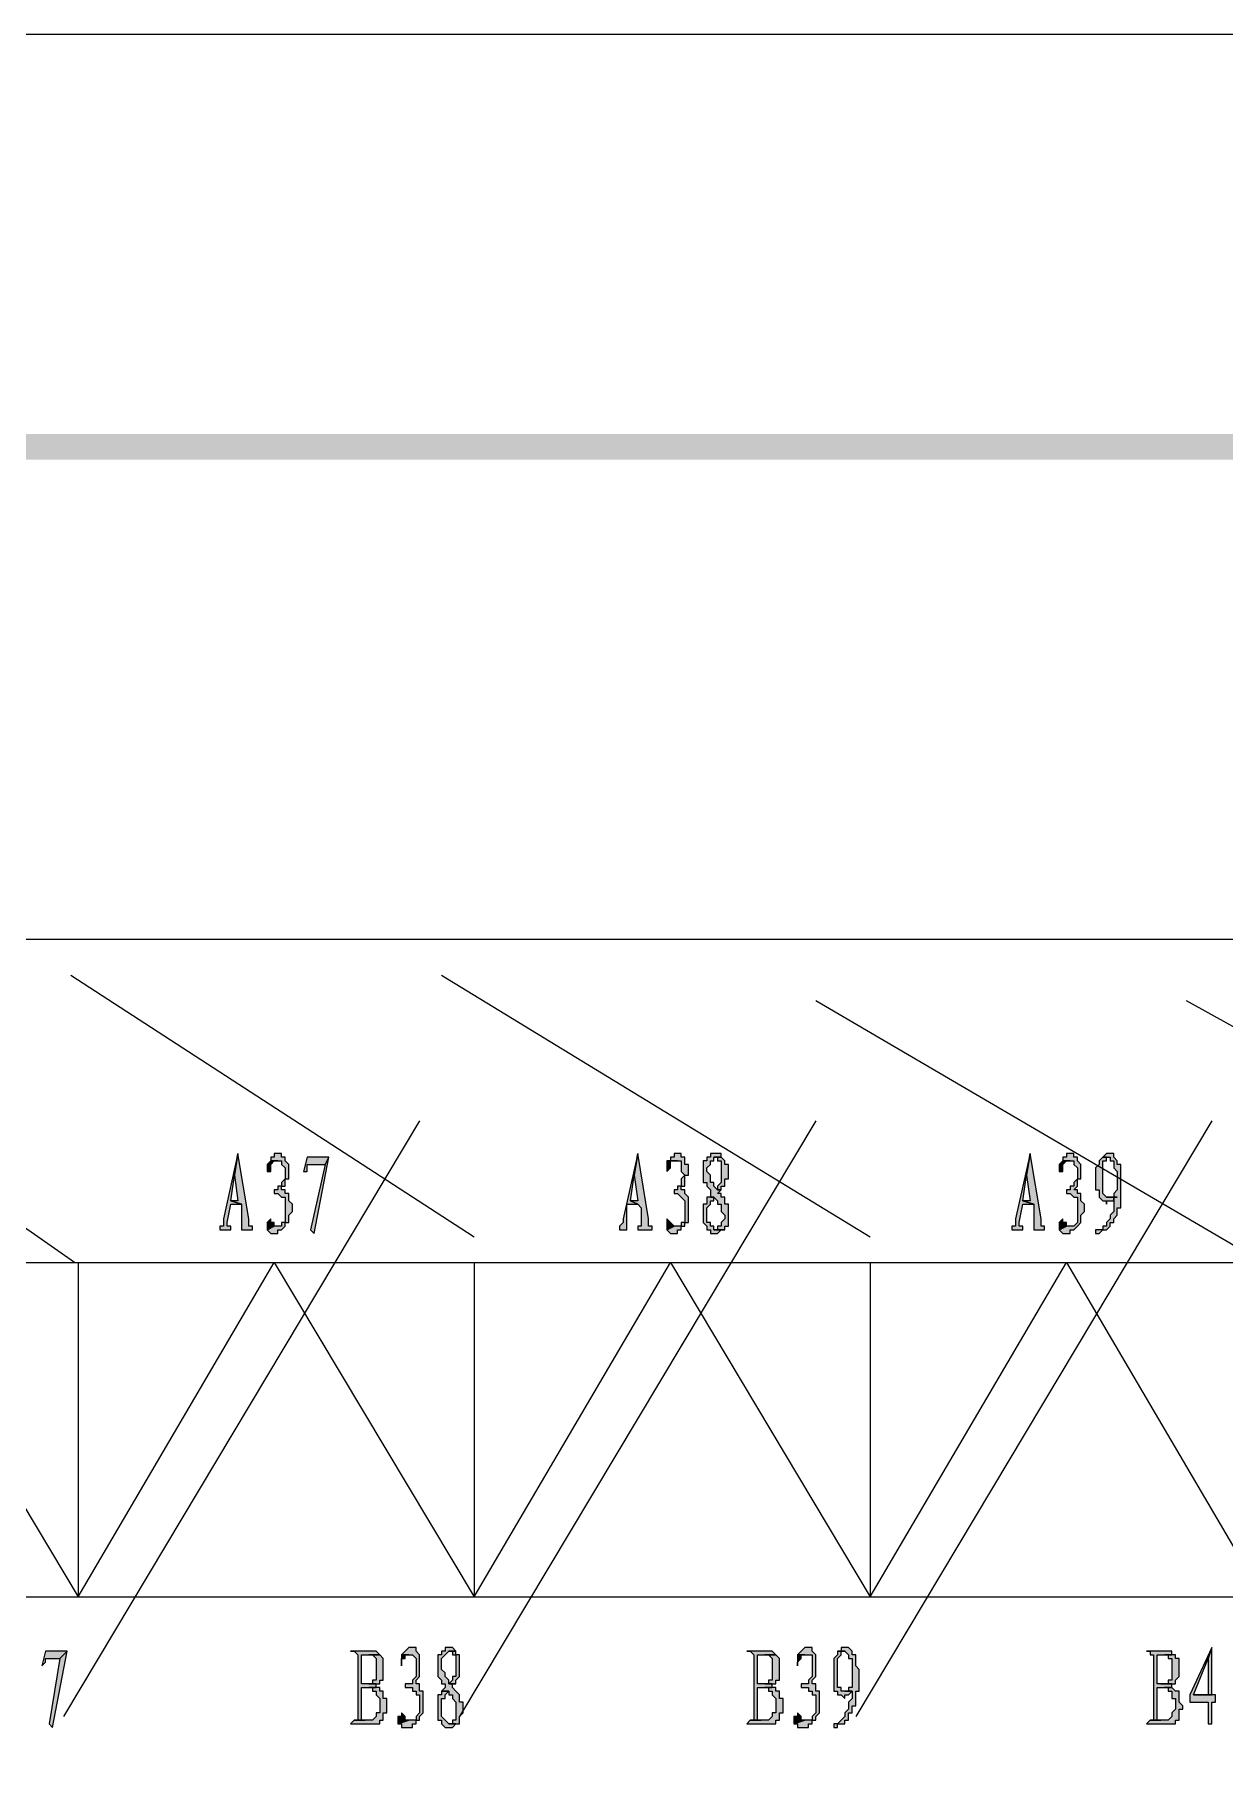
# Model space of a CAD drawing. Header units: millimetres. Extents: x 6 to 291, y 4 to 206.
# Drawn here: x 201.08 to 214.95, y 185.65 to 205.74 of the extents above; entities that cross this region are included whole.
import ezdxf

# ---------------------------------------------------------------- set-up
doc = ezdxf.new("R2010")
doc.units = ezdxf.units.MM
doc.layers.add('C00-00-00', color=7, linetype='Continuous')

msp = doc.modelspace()

# ---------------------------------------------------------------- hatches: boundary and pattern name
at = {"layer": 'C00-00-00'}
h = msp.add_hatch(color=256, dxfattribs=at)
h.dxf.hatch_style = 2
h.paths.add_polyline_path([(17.653, 201.083336), (17.907, 200.787002), (286.469659, 201.083336)])
h = msp.add_hatch(color=256, dxfattribs=at)
h.dxf.hatch_style = 2
h.paths.add_polyline_path([(17.907, 200.787002), (286.469659, 201.083336), (286.173327, 200.787002)])
h = msp.add_hatch(color=256, dxfattribs=at)
h.dxf.hatch_style = 2
h.paths.add_polyline_path([(203.454006, 192.701335), (203.284672, 191.939335), (203.284672, 191.897002), (203.284672, 191.854669), (203.242339, 191.854669), (203.242339, 191.812335), (203.369339, 191.812335), (203.369339, 191.854669), (203.327006, 191.854669), (203.327006, 191.897002), (203.369339, 192.108669), (203.496339, 192.108669), (203.369339, 192.151002), (203.411672, 192.447335)])
h = msp.add_hatch(color=256, dxfattribs=at)
h.dxf.hatch_style = 2
h.paths.add_polyline_path([(203.454006, 192.701335), (203.411672, 192.447335), (203.454006, 192.151002), (203.369339, 192.151002), (203.496339, 192.108669), (203.496339, 191.981669), (203.496339, 191.854669), (203.496339, 191.812335), (203.623339, 191.812335), (203.623339, 191.854669), (203.581006, 191.854669), (203.581006, 191.897002), (203.581006, 191.939335)])
h = msp.add_hatch(color=256, dxfattribs=at)
h.dxf.hatch_style = 2
h.paths.add_polyline_path([(203.919659, 192.701335), (203.877326, 192.701335), (203.877326, 192.659002), (203.834992, 192.659002), (203.834992, 192.616669), (203.919659, 192.616669), (203.961992, 192.616669), (203.961992, 192.574335), (204.004326, 192.532002), (204.004326, 192.405002), (203.961992, 192.362669), (203.961992, 192.320335), (203.919659, 192.320335), (203.919659, 192.278002), (203.877326, 192.278002), (203.877326, 192.235669), (203.919659, 192.235669), (203.961992, 192.193335), (204.004326, 192.193335), (204.004326, 192.151002), (204.004326, 192.108669), (204.004326, 191.939335), (204.004326, 191.897002), (203.961992, 191.897002), (203.961992, 191.854669), (203.919659, 191.854669), (203.877326, 191.854669), (203.792659, 191.812335), (203.834992, 191.770002), (203.919659, 191.770002), (203.919659, 191.812335), (203.961992, 191.812335), (204.004326, 191.854669), (204.004326, 191.897002), (204.046659, 191.897002), (204.046659, 191.939335), (204.046659, 191.981669), (204.088992, 192.024002), (204.088992, 192.108669), (204.046659, 192.151002), (204.046659, 192.193335), (204.046659, 192.235669), (204.004326, 192.235669), (204.004326, 192.278002), (203.961992, 192.278002), (203.961992, 192.320335), (204.004326, 192.320335), (204.004326, 192.362669), (204.004326, 192.405002), (204.046659, 192.405002), (204.046659, 192.574335), (204.004326, 192.616669), (204.004326, 192.659002), (203.961992, 192.659002), (203.961992, 192.701335)])
h = msp.add_hatch(color=256, dxfattribs=at)
h.dxf.hatch_style = 2
h.paths.add_polyline_path([(204.512339, 192.659003), (204.258339, 192.659003), (204.216006, 192.48967), (204.258339, 192.48967), (204.258339, 192.532003), (204.258339, 192.574336), (204.300672, 192.574336), (204.470006, 192.574336)])
h = msp.add_hatch(color=256, dxfattribs=at)
h.dxf.hatch_style = 2
h.paths.add_polyline_path([(204.512339, 192.659003), (204.469997, 192.574336), (204.30066, 191.812335), (204.343002, 191.770003)])
h = msp.add_hatch(color=256, dxfattribs=at)
h.dxf.hatch_style = 2
h.paths.add_polyline_path([(208.110666, 192.701335), (207.941333, 191.939335), (207.941333, 191.897002), (207.898999, 191.854669), (207.898999, 191.812335), (207.983666, 191.812335), (207.983666, 191.854669), (207.983666, 191.897002), (207.983666, 192.108669), (208.110666, 192.108669), (208.025999, 192.151002), (208.068333, 192.447335)])
h = msp.add_hatch(color=256, dxfattribs=at)
h.dxf.hatch_style = 2
h.paths.add_polyline_path([(208.110666, 192.701335), (208.068333, 192.447335), (208.110666, 192.151002), (208.025999, 192.151002), (208.110666, 192.108669), (208.152999, 192.066335), (208.152999, 191.939335), (208.152999, 191.897002), (208.152999, 191.854669), (208.110666, 191.854669), (208.110666, 191.812335), (208.279999, 191.812335), (208.279999, 191.854669), (208.237666, 191.854669), (208.237666, 191.897002), (208.237666, 191.939335)])
h = msp.add_hatch(color=256, dxfattribs=at)
h.dxf.hatch_style = 2
h.paths.add_polyline_path([(208.576335, 192.701335), (208.534002, 192.701335), (208.534002, 192.659002), (208.491669, 192.659002), (208.491669, 192.616669), (208.576335, 192.616669), (208.618669, 192.616669), (208.618669, 192.574335), (208.618669, 192.489669), (208.661002, 192.447335), (208.618669, 192.405002), (208.618669, 192.362669), (208.618669, 192.320335), (208.576335, 192.320335), (208.576335, 192.278002), (208.534002, 192.278002), (208.534002, 192.235669), (208.576335, 192.235669), (208.618669, 192.193335), (208.661002, 192.151002), (208.661002, 192.108669), (208.661002, 191.981669), (208.661002, 191.939335), (208.661002, 191.897002), (208.618669, 191.897002), (208.618669, 191.854669), (208.576335, 191.854669), (208.534002, 191.854669), (208.449335, 191.812335), (208.491669, 191.770002), (208.576335, 191.770002), (208.576335, 191.812335), (208.618669, 191.812335), (208.618669, 191.854669), (208.661002, 191.854669), (208.661002, 191.897002), (208.703335, 191.897002), (208.703335, 191.939335), (208.703335, 192.151002), (208.703335, 192.193335), (208.661002, 192.235669), (208.661002, 192.278002), (208.618669, 192.278002), (208.618669, 192.320335), (208.661002, 192.320335), (208.661002, 192.362669), (208.661002, 192.405002), (208.661002, 192.447335), (208.703335, 192.447335), (208.703335, 192.574335), (208.661002, 192.574335), (208.661002, 192.616669), (208.661002, 192.659002), (208.618669, 192.659002), (208.618669, 192.701335)])
h = msp.add_hatch(color=256, dxfattribs=at)
h.dxf.hatch_style = 2
h.paths.add_polyline_path([(209.042004, 192.701335), (208.957338, 192.701335), (208.957338, 192.659002), (208.915004, 192.659002), (208.915004, 192.616669), (208.872671, 192.616669), (208.872671, 192.362669), (208.915004, 192.362669), (208.915004, 192.320335), (208.957338, 192.278002), (208.957338, 192.235669), (208.957338, 192.193335), (208.999671, 192.193335), (209.042004, 192.151002), (209.042004, 192.108669), (209.084338, 192.108669), (209.084338, 192.066335), (209.084338, 192.024002), (209.126671, 191.981669), (209.126671, 191.939335), (209.084338, 191.897002), (209.084338, 191.854669), (209.042004, 191.854669), (209.042004, 191.812335), (208.999671, 191.812335), (209.126671, 191.812335), (209.126671, 191.854669), (209.169004, 191.854669), (209.169004, 192.108669), (209.126671, 192.108669), (209.126671, 192.151002), (209.126671, 192.193335), (209.084338, 192.193335), (209.084338, 192.235669), (209.042004, 192.235669), (209.084338, 192.278002), (209.042004, 192.278002), (208.999671, 192.320335), (208.999671, 192.362669), (208.957338, 192.362669), (208.957338, 192.405002), (208.957338, 192.447335), (208.915004, 192.489669), (208.915004, 192.532002), (208.957338, 192.574335), (208.957338, 192.616669), (208.999671, 192.616669), (208.999671, 192.659002), (209.084338, 192.659002), (209.084338, 192.701335)])
h = msp.add_hatch(color=256, dxfattribs=at)
h.dxf.hatch_style = 2
h.paths.add_polyline_path([(209.084331, 192.659003), (208.999664, 192.659003), (209.041997, 192.659003), (209.041997, 192.61667), (209.084331, 192.61667), (209.084331, 192.574336), (209.084331, 192.36267), (209.041997, 192.320336), (209.041997, 192.278003), (209.084331, 192.278003), (209.084331, 192.320336), (209.126664, 192.320336), (209.126664, 192.36267), (209.126664, 192.405003), (209.168997, 192.405003), (209.168997, 192.574336), (209.126664, 192.574336), (209.126664, 192.61667)])
h = msp.add_hatch(color=256, dxfattribs=at)
h.dxf.hatch_style = 2
h.paths.add_polyline_path([(212.682674, 192.701335), (212.51334, 191.939335), (212.51334, 191.897002), (212.51334, 191.854669), (212.471007, 191.854669), (212.471007, 191.812335), (212.598007, 191.812335), (212.598007, 191.854669), (212.555674, 191.854669), (212.555674, 191.897002), (212.598007, 192.108669), (212.725007, 192.108669), (212.598007, 192.151002), (212.64034, 192.447335)])
h = msp.add_hatch(color=256, dxfattribs=at)
h.dxf.hatch_style = 2
h.paths.add_polyline_path([(212.682674, 192.701335), (212.64034, 192.447335), (212.682674, 192.151002), (212.598007, 192.151002), (212.725007, 192.108669), (212.725007, 192.024002), (212.725007, 191.981669), (212.725007, 191.854669), (212.725007, 191.812335), (212.852007, 191.812335), (212.852007, 191.854669), (212.809674, 191.854669), (212.809674, 191.897002), (212.809674, 191.939335)])
h = msp.add_hatch(color=256, dxfattribs=at)
h.dxf.hatch_style = 2
h.paths.add_polyline_path([(213.148327, 192.701335), (213.105994, 192.701335), (213.105994, 192.659002), (213.06366, 192.659002), (213.06366, 192.616669), (213.148327, 192.616669), (213.19066, 192.616669), (213.19066, 192.574335), (213.232994, 192.532002), (213.232994, 192.405002), (213.19066, 192.362669), (213.19066, 192.320335), (213.148327, 192.320335), (213.148327, 192.278002), (213.105994, 192.278002), (213.105994, 192.235669), (213.148327, 192.235669), (213.19066, 192.193335), (213.232994, 192.193335), (213.232994, 192.151002), (213.232994, 191.939335), (213.232994, 191.897002), (213.19066, 191.854669), (213.105994, 191.854669), (213.021327, 191.812335), (213.06366, 191.770002), (213.148327, 191.770002), (213.148327, 191.812335), (213.19066, 191.812335), (213.232994, 191.854669), (213.275327, 191.897002), (213.275327, 191.939335), (213.275327, 191.981669), (213.31766, 192.024002), (213.31766, 192.108669), (213.275327, 192.151002), (213.275327, 192.193335), (213.275327, 192.235669), (213.232994, 192.235669), (213.232994, 192.278002), (213.19066, 192.278002), (213.232994, 192.320335), (213.232994, 192.362669), (213.232994, 192.405002), (213.275327, 192.405002), (213.275327, 192.574335), (213.232994, 192.616669), (213.232994, 192.659002), (213.19066, 192.659002), (213.19066, 192.701335)])
h = msp.add_hatch(color=256, dxfattribs=at)
h.dxf.hatch_style = 2
h.paths.add_polyline_path([(213.529328, 192.659003), (213.486994, 192.61667), (213.486994, 192.574336), (213.444661, 192.532003), (213.444661, 192.278003), (213.486994, 192.278003), (213.486994, 192.193336), (213.529328, 192.151003), (213.571661, 192.151003), (213.571661, 192.10867), (213.571661, 192.151003), (213.613994, 192.151003), (213.656328, 192.151003), (213.656328, 192.193336), (213.571661, 192.193336), (213.529328, 192.23567), (213.529328, 192.574336), (213.529328, 192.61667), (213.571661, 192.61667), (213.571661, 192.659003)])
h = msp.add_hatch(color=256, dxfattribs=at)
h.dxf.hatch_style = 2
h.paths.add_polyline_path([(213.613996, 192.701335), (213.571663, 192.701335), (213.529329, 192.659002), (213.613996, 192.659002), (213.613996, 192.616669), (213.656329, 192.616669), (213.656329, 192.574335), (213.656329, 192.532002), (213.698663, 192.489669), (213.698663, 192.278002), (213.656329, 192.235669), (213.656329, 192.193335), (213.698663, 192.193335), (213.656329, 192.193335), (213.656329, 192.108669), (213.656329, 192.066335), (213.656329, 192.024002), (213.613996, 191.981669), (213.613996, 191.939335), (213.571663, 191.897002), (213.571663, 191.854669), (213.529329, 191.854669), (213.529329, 191.812335), (213.486996, 191.812335), (213.444663, 191.812335), (213.444663, 191.770002), (213.486996, 191.770002), (213.529329, 191.812335), (213.571663, 191.812335), (213.613996, 191.854669), (213.613996, 191.897002), (213.656329, 191.897002), (213.656329, 191.939335), (213.698663, 191.981669), (213.698663, 192.024002), (213.698663, 192.066335), (213.740996, 192.066335), (213.740996, 192.193335), (213.740996, 192.447335), (213.740996, 192.489669), (213.740996, 192.574335), (213.698663, 192.574335), (213.698663, 192.616669), (213.656329, 192.659002), (213.656329, 192.701335)])
h = msp.add_hatch(color=256, dxfattribs=at)
h.dxf.hatch_style = 2
h.paths.add_polyline_path([(203.835006, 192.616669), (203.792673, 192.574335), (203.792673, 192.489669), (203.835006, 192.489669), (203.835006, 192.574335), (203.87734, 192.616669), (203.919673, 192.616669)])
h = msp.add_hatch(color=256, dxfattribs=at)
h.dxf.hatch_style = 2
h.paths.add_polyline_path([(208.491667, 192.616669), (208.449333, 192.616669), (208.449333, 192.532002), (208.449333, 192.489669), (208.491667, 192.532002), (208.491667, 192.574335), (208.491667, 192.616669), (208.534, 192.616669), (208.576333, 192.616669)])
h = msp.add_hatch(color=256, dxfattribs=at)
h.dxf.hatch_style = 2
h.paths.add_polyline_path([(213.063674, 192.616669), (213.021341, 192.574335), (213.021341, 192.489669), (213.063674, 192.489669), (213.063674, 192.532002), (213.063674, 192.574335), (213.106008, 192.616669), (213.148341, 192.616669)])
h = msp.add_hatch(color=256, dxfattribs=at)
h.dxf.hatch_style = 2
h.paths.add_polyline_path([(208.957336, 192.193336), (208.915003, 192.193336), (208.915003, 192.151002), (208.915003, 192.108669), (208.872669, 192.108669), (208.872669, 192.066336), (208.872669, 192.024002), (208.872669, 191.939336), (208.872669, 191.897002), (208.915003, 191.854669), (208.915003, 191.812336), (208.957336, 191.812336), (208.957336, 191.770002), (209.042003, 191.770002), (209.084336, 191.812336), (209.126669, 191.812336), (208.999669, 191.812336), (208.999669, 191.854669), (208.957336, 191.854669), (208.957336, 191.897002), (208.915003, 191.897002), (208.915003, 192.066336), (208.957336, 192.108669), (208.957336, 192.151002), (208.999669, 192.151002), (208.999669, 192.193336)])
h = msp.add_hatch(color=256, dxfattribs=at)
h.dxf.hatch_style = 2
h.paths.add_polyline_path([(213.656339, 192.193336), (213.614005, 192.193336), (213.571672, 192.193336), (213.656339, 192.193336), (213.698672, 192.193336)])
h = msp.add_hatch(color=256, dxfattribs=at)
h.dxf.hatch_style = 2
h.paths.add_polyline_path([(203.835006, 191.939336), (203.792673, 191.897002), (203.792673, 191.812336), (203.87734, 191.854669), (203.87734, 191.897002), (203.835006, 191.897002)])
h = msp.add_hatch(color=256, dxfattribs=at)
h.dxf.hatch_style = 2
h.paths.add_polyline_path([(208.44934, 191.939336), (208.44934, 191.897002), (208.44934, 191.812336), (208.534007, 191.854669), (208.491674, 191.897002)])
h = msp.add_hatch(color=256, dxfattribs=at)
h.dxf.hatch_style = 2
h.paths.add_polyline_path([(213.063674, 191.939336), (213.021341, 191.897002), (213.021341, 191.812336), (213.106008, 191.854669), (213.106008, 191.897002), (213.063674, 191.897002)])
h = msp.add_hatch(color=256, dxfattribs=at)
h.dxf.hatch_style = 2
h.paths.add_polyline_path([(201.464334, 186.901669), (201.210334, 186.901669), (201.168001, 186.732336), (201.210334, 186.774669), (201.210334, 186.817002), (201.379667, 186.817002)])
h = msp.add_hatch(color=256, dxfattribs=at)
h.dxf.hatch_style = 2
h.paths.add_polyline_path([(201.464334, 186.901669), (201.379665, 186.817002), (201.252671, 186.055003), (201.294997, 186.012669)])
h = msp.add_hatch(color=256, dxfattribs=at)
h.dxf.hatch_style = 2
h.paths.add_polyline_path([(204.977992, 186.901669), (204.766326, 186.901669), (204.808659, 186.901669), (204.850992, 186.859336), (204.850992, 186.097336), (204.808659, 186.097336), (204.935659, 186.097336), (204.893326, 186.097336), (204.893326, 186.478336), (204.935659, 186.478336), (205.062659, 186.478336), (205.020326, 186.478336), (205.062659, 186.478336), (205.062659, 186.520669), (204.935659, 186.520669), (204.893326, 186.520669), (204.893326, 186.859336), (204.935659, 186.859336), (205.104992, 186.859336), (205.062659, 186.901669)])
h = msp.add_hatch(color=256, dxfattribs=at)
h.dxf.hatch_style = 2
h.paths.add_polyline_path([(205.105003, 186.859337), (204.978003, 186.859337), (205.020337, 186.859337), (205.06267, 186.817003), (205.06267, 186.605337), (205.06267, 186.563003), (205.020337, 186.563003), (205.020337, 186.52067), (204.978003, 186.52067), (205.06267, 186.52067), (205.105003, 186.52067), (205.105003, 186.563003), (205.147337, 186.563003), (205.147337, 186.605337), (205.147337, 186.64767), (205.147337, 186.77467), (205.147337, 186.817003)])
h = msp.add_hatch(color=256, dxfattribs=at)
h.dxf.hatch_style = 2
h.paths.add_polyline_path([(205.486004, 186.944003), (205.443671, 186.944003), (205.401337, 186.90167), (205.359004, 186.859337), (205.443671, 186.859337), (205.486004, 186.859337), (205.528337, 186.817003), (205.528337, 186.77467), (205.528337, 186.64767), (205.528337, 186.605337), (205.486004, 186.563003), (205.486004, 186.52067), (205.443671, 186.52067), (205.401337, 186.52067), (205.401337, 186.478337), (205.486004, 186.478337), (205.486004, 186.436003), (205.528337, 186.436003), (205.528337, 186.39367), (205.570671, 186.39367), (205.570671, 186.182003), (205.528337, 186.13967), (205.528337, 186.097337), (205.486004, 186.097337), (205.443671, 186.097337), (205.316671, 186.055003), (205.359004, 186.055003), (205.359004, 186.01267), (205.486004, 186.01267), (205.486004, 186.055003), (205.528337, 186.055003), (205.528337, 186.097337), (205.570671, 186.097337), (205.570671, 186.13967), (205.613004, 186.182003), (205.613004, 186.224337), (205.613004, 186.26667), (205.613004, 186.351337), (205.613004, 186.39367), (205.613004, 186.436003), (205.570671, 186.436003), (205.570671, 186.478337), (205.570671, 186.52067), (205.528337, 186.52067), (205.528337, 186.563003), (205.570671, 186.605337), (205.570671, 186.64767), (205.570671, 186.817003), (205.570671, 186.859337), (205.528337, 186.90167), (205.528337, 186.944003)])
h = msp.add_hatch(color=256, dxfattribs=at)
h.dxf.hatch_style = 2
h.paths.add_polyline_path([(205.358993, 186.859337), (205.358993, 186.817003), (205.358993, 186.732337), (205.358993, 186.817003), (205.401326, 186.817003), (205.401326, 186.859337), (205.44366, 186.859337)])
h = msp.add_hatch(color=256, dxfattribs=at)
h.dxf.hatch_style = 2
h.paths.add_polyline_path([(205.909331, 186.944003), (205.866997, 186.944003), (205.866997, 186.90167), (205.824664, 186.90167), (205.824664, 186.859337), (205.782331, 186.859337), (205.782331, 186.817003), (205.782331, 186.64767), (205.782331, 186.605337), (205.824664, 186.563003), (205.824664, 186.52067), (205.866997, 186.52067), (205.866997, 186.478337), (205.824664, 186.436003), (205.909331, 186.436003), (205.909331, 186.39367), (205.951664, 186.39367), (205.951664, 186.351337), (205.993997, 186.309003), (205.993997, 186.26667), (205.993997, 186.13967), (205.993997, 186.097337), (205.951664, 186.097337), (205.951664, 186.055003), (205.909331, 186.055003), (205.993997, 186.055003), (206.036331, 186.055003), (206.036331, 186.097337), (206.036331, 186.13967), (206.078664, 186.182003), (206.078664, 186.309003), (206.036331, 186.309003), (206.036331, 186.351337), (206.036331, 186.39367), (205.993997, 186.436003), (205.951664, 186.478337), (205.951664, 186.52067), (205.993997, 186.52067), (205.909331, 186.52067), (205.909331, 186.563003), (205.866997, 186.605337), (205.866997, 186.64767), (205.824664, 186.690003), (205.824664, 186.817003), (205.866997, 186.859337), (205.909331, 186.90167), (205.993997, 186.90167), (205.951664, 186.944003)])
h = msp.add_hatch(color=256, dxfattribs=at)
h.dxf.hatch_style = 2
h.paths.add_polyline_path([(205.993999, 186.901669), (205.909333, 186.901669), (205.951666, 186.901669), (205.951666, 186.859336), (205.993999, 186.859336), (205.993999, 186.817002), (205.993999, 186.647669), (205.993999, 186.605336), (205.951666, 186.605336), (205.951666, 186.563002), (205.909333, 186.520669), (205.993999, 186.520669), (205.993999, 186.563002), (206.036333, 186.605336), (206.036333, 186.647669), (206.036333, 186.817002), (206.036333, 186.859336), (205.993999, 186.859336)])
h = msp.add_hatch(color=256, dxfattribs=at)
h.dxf.hatch_style = 2
h.paths.add_polyline_path([(209.592326, 186.901669), (209.38066, 186.901669), (209.422993, 186.901669), (209.465326, 186.859336), (209.465326, 186.097336), (209.422993, 186.097336), (209.549993, 186.097336), (209.50766, 186.097336), (209.50766, 186.478336), (209.549993, 186.478336), (209.676993, 186.478336), (209.63466, 186.478336), (209.676993, 186.478336), (209.676993, 186.520669), (209.549993, 186.520669), (209.50766, 186.520669), (209.50766, 186.859336), (209.549993, 186.859336), (209.719326, 186.859336), (209.676993, 186.901669)])
h = msp.add_hatch(color=256, dxfattribs=at)
h.dxf.hatch_style = 2
h.paths.add_polyline_path([(209.719337, 186.859337), (209.592337, 186.859337), (209.634671, 186.859337), (209.677004, 186.817003), (209.677004, 186.563003), (209.634671, 186.563003), (209.634671, 186.52067), (209.592337, 186.52067), (209.677004, 186.52067), (209.719337, 186.52067), (209.719337, 186.563003), (209.761671, 186.563003), (209.761671, 186.605337), (209.761671, 186.64767), (209.761671, 186.77467), (209.761671, 186.817003)])
h = msp.add_hatch(color=256, dxfattribs=at)
h.dxf.hatch_style = 2
h.paths.add_polyline_path([(210.100338, 186.944003), (210.058004, 186.944003), (210.015671, 186.90167), (209.973338, 186.859337), (210.058004, 186.859337), (210.142671, 186.859337), (210.142671, 186.817003), (210.142671, 186.77467), (210.142671, 186.64767), (210.142671, 186.605337), (210.100338, 186.563003), (210.100338, 186.52067), (210.058004, 186.52067), (210.015671, 186.52067), (210.015671, 186.478337), (210.100338, 186.478337), (210.100338, 186.436003), (210.142671, 186.436003), (210.142671, 186.39367), (210.185004, 186.39367), (210.185004, 186.182003), (210.142671, 186.13967), (210.142671, 186.097337), (210.100338, 186.097337), (210.058004, 186.097337), (209.931004, 186.055003), (209.973338, 186.055003), (209.973338, 186.01267), (210.100338, 186.01267), (210.100338, 186.055003), (210.142671, 186.055003), (210.142671, 186.097337), (210.185004, 186.097337), (210.185004, 186.13967), (210.227338, 186.182003), (210.227338, 186.224337), (210.227338, 186.26667), (210.227338, 186.351337), (210.227338, 186.39367), (210.227338, 186.436003), (210.185004, 186.436003), (210.185004, 186.478337), (210.185004, 186.52067), (210.142671, 186.52067), (210.142671, 186.563003), (210.185004, 186.605337), (210.185004, 186.64767), (210.185004, 186.817003), (210.185004, 186.859337), (210.142671, 186.90167), (210.142671, 186.944003)])
h = msp.add_hatch(color=256, dxfattribs=at)
h.dxf.hatch_style = 2
h.paths.add_polyline_path([(209.973327, 186.859337), (209.973327, 186.817003), (209.973327, 186.732337), (209.973327, 186.77467), (210.01566, 186.817003), (210.01566, 186.859337), (210.057994, 186.859337)])
h = msp.add_hatch(color=256, dxfattribs=at)
h.dxf.hatch_style = 2
h.paths.add_polyline_path([(210.438996, 186.901669), (210.438996, 186.859336), (210.396663, 186.817002), (210.396663, 186.774669), (210.396663, 186.520669), (210.396663, 186.436002), (210.438996, 186.436002), (210.438996, 186.393669), (210.481329, 186.393669), (210.523663, 186.351336), (210.523663, 186.393669), (210.565996, 186.393669), (210.608329, 186.436002), (210.523663, 186.436002), (210.481329, 186.436002), (210.481329, 186.478336), (210.438996, 186.478336), (210.438996, 186.817002), (210.481329, 186.859336), (210.481329, 186.901669), (210.523663, 186.901669)])
h = msp.add_hatch(color=256, dxfattribs=at)
h.dxf.hatch_style = 2
h.paths.add_polyline_path([(210.523665, 186.944003), (210.481331, 186.944003), (210.481331, 186.90167), (210.438998, 186.90167), (210.523665, 186.90167), (210.565998, 186.859337), (210.565998, 186.817003), (210.608331, 186.817003), (210.608331, 186.77467), (210.608331, 186.732337), (210.608331, 186.52067), (210.608331, 186.478337), (210.565998, 186.478337), (210.565998, 186.436003), (210.608331, 186.436003), (210.608331, 186.351337), (210.565998, 186.309003), (210.565998, 186.26667), (210.565998, 186.224337), (210.523665, 186.182003), (210.523665, 186.13967), (210.481331, 186.097337), (210.438998, 186.055003), (210.396665, 186.055003), (210.396665, 186.01267), (210.438998, 186.01267), (210.438998, 186.055003), (210.481331, 186.055003), (210.523665, 186.055003), (210.523665, 186.097337), (210.565998, 186.097337), (210.565998, 186.13967), (210.565998, 186.182003), (210.608331, 186.182003), (210.608331, 186.224337), (210.608331, 186.26667), (210.650665, 186.26667), (210.650665, 186.309003), (210.650665, 186.436003), (210.692998, 186.436003), (210.692998, 186.690003), (210.650665, 186.732337), (210.650665, 186.817003), (210.650665, 186.859337), (210.608331, 186.859337), (210.608331, 186.90167), (210.565998, 186.944003)])
h = msp.add_hatch(color=256, dxfattribs=at)
h.dxf.hatch_style = 2
h.paths.add_polyline_path([(214.20666, 186.901669), (214.037327, 186.901669), (214.07966, 186.901669), (214.07966, 186.859336), (214.121994, 186.859336), (214.121994, 186.097336), (214.07966, 186.097336), (214.20666, 186.097336), (214.164327, 186.097336), (214.164327, 186.478336), (214.20666, 186.478336), (214.33366, 186.478336), (214.291327, 186.478336), (214.33366, 186.478336), (214.33366, 186.520669), (214.20666, 186.520669), (214.164327, 186.520669), (214.164327, 186.859336), (214.20666, 186.859336), (214.33366, 186.859336), (214.33366, 186.901669), (214.291327, 186.901669)])
h = msp.add_hatch(color=256, dxfattribs=at)
h.dxf.hatch_style = 2
h.paths.add_polyline_path([(214.333671, 186.859337), (214.249004, 186.859337), (214.291338, 186.859337), (214.291338, 186.817003), (214.333671, 186.817003), (214.333671, 186.77467), (214.333671, 186.732337), (214.333671, 186.64767), (214.333671, 186.605337), (214.333671, 186.563003), (214.291338, 186.563003), (214.291338, 186.52067), (214.249004, 186.52067), (214.206671, 186.52067), (214.333671, 186.52067), (214.376004, 186.52067), (214.376004, 186.563003), (214.418338, 186.605337), (214.418338, 186.817003), (214.376004, 186.817003), (214.376004, 186.859337)])
h = msp.add_hatch(color=256, dxfattribs=at)
h.dxf.hatch_style = 2
h.paths.add_polyline_path([(214.79934, 186.944003), (214.54534, 186.39367), (214.54534, 186.309003), (214.757007, 186.309003), (214.757007, 186.055003), (214.79934, 186.055003), (214.79934, 186.309003), (214.841674, 186.309003), (214.841674, 186.39367), (214.79934, 186.39367), (214.587674, 186.39367), (214.757007, 186.817003)])
h = msp.add_hatch(color=256, dxfattribs=at)
h.dxf.hatch_style = 2
h.paths.add_polyline_path([(214.79934, 186.944003), (214.756998, 186.817002), (214.756998, 186.393669), (214.587661, 186.393669), (214.79934, 186.393669)])
h = msp.add_hatch(color=256, dxfattribs=at)
h.dxf.hatch_style = 2
h.paths.add_polyline_path([(205.062661, 186.478336), (204.977994, 186.478336), (205.020328, 186.478336), (205.020328, 186.436003), (205.062661, 186.436003), (205.062661, 186.393669), (205.104994, 186.351336), (205.104994, 186.182003), (205.062661, 186.182003), (205.062661, 186.139669), (205.020328, 186.097336), (204.977994, 186.097336), (204.808661, 186.097336), (204.766328, 186.055003), (204.808661, 186.055003), (205.020328, 186.055003), (205.104994, 186.055003), (205.104994, 186.097336), (205.147328, 186.097336), (205.147328, 186.139669), (205.147328, 186.182003), (205.189661, 186.182003), (205.189661, 186.351336), (205.147328, 186.351336), (205.147328, 186.393669), (205.147328, 186.436003), (205.104994, 186.436003), (205.104994, 186.478336)])
h = msp.add_hatch(color=256, dxfattribs=at)
h.dxf.hatch_style = 2
h.paths.add_polyline_path([(205.824662, 186.436002), (205.824662, 186.393668), (205.782329, 186.393668), (205.782329, 186.351335), (205.782329, 186.309002), (205.782329, 186.139668), (205.782329, 186.097335), (205.824662, 186.097335), (205.824662, 186.055002), (205.866996, 186.012668), (205.909329, 186.012668), (205.951662, 186.012668), (205.993996, 186.055002), (205.909329, 186.055002), (205.866996, 186.097335), (205.824662, 186.139668), (205.824662, 186.182002), (205.824662, 186.309002), (205.824662, 186.351335), (205.866996, 186.351335), (205.866996, 186.393668), (205.909329, 186.436002)])
h = msp.add_hatch(color=256, dxfattribs=at)
h.dxf.hatch_style = 2
h.paths.add_polyline_path([(209.676995, 186.478336), (209.592328, 186.478336), (209.634661, 186.478336), (209.634661, 186.436003), (209.676995, 186.436003), (209.676995, 186.393669), (209.719328, 186.351336), (209.719328, 186.182003), (209.676995, 186.182003), (209.676995, 186.139669), (209.634661, 186.097336), (209.592328, 186.097336), (209.422995, 186.097336), (209.380661, 186.055003), (209.422995, 186.055003), (209.634661, 186.055003), (209.719328, 186.055003), (209.719328, 186.097336), (209.761661, 186.097336), (209.761661, 186.139669), (209.761661, 186.182003), (209.803995, 186.182003), (209.803995, 186.351336), (209.761661, 186.351336), (209.761661, 186.393669), (209.761661, 186.436003), (209.719328, 186.436003), (209.719328, 186.478336)])
h = msp.add_hatch(color=256, dxfattribs=at)
h.dxf.hatch_style = 2
h.paths.add_polyline_path([(210.566007, 186.436002), (210.523674, 186.436002), (210.60834, 186.436002)])
h = msp.add_hatch(color=256, dxfattribs=at)
h.dxf.hatch_style = 2
h.paths.add_polyline_path([(214.333671, 186.478336), (214.249004, 186.478336), (214.291338, 186.478336), (214.291338, 186.436003), (214.333671, 186.436003), (214.333671, 186.393669), (214.333671, 186.351336), (214.376004, 186.351336), (214.376004, 186.224336), (214.333671, 186.182003), (214.333671, 186.139669), (214.291338, 186.097336), (214.249004, 186.097336), (214.079671, 186.097336), (214.037338, 186.055003), (214.079671, 186.055003), (214.291338, 186.055003), (214.376004, 186.055003), (214.376004, 186.097336), (214.418338, 186.097336), (214.418338, 186.139669), (214.418338, 186.224336), (214.460671, 186.224336), (214.460671, 186.266669), (214.418338, 186.309003), (214.418338, 186.393669), (214.418338, 186.436003), (214.376004, 186.436003)])
h = msp.add_hatch(color=256, dxfattribs=at)
h.dxf.hatch_style = 2
h.paths.add_polyline_path([(205.358993, 186.182002), (205.358993, 186.139669), (205.31666, 186.139669), (205.31666, 186.055002), (205.44366, 186.097335), (205.401326, 186.097335), (205.401326, 186.139669)])
h = msp.add_hatch(color=256, dxfattribs=at)
h.dxf.hatch_style = 2
h.paths.add_polyline_path([(209.973327, 186.182002), (209.973327, 186.139669), (209.930994, 186.139669), (209.930994, 186.055002), (210.057994, 186.097335), (210.01566, 186.097335), (210.01566, 186.139669)])

# ---------------------------------------------------------------- linework, layer by layer
at = {"layer": 'C00-00-00', "lineweight": 15}
msp.add_lwpolyline([(291.126319, 205.740002), (5.799667, 205.740002), (5.799667, 3.979343), (291.126319, 3.979343)], dxfattribs=at)
at = {"layer": 'C00-00-00', "lineweight": 5}
for points in [[(146.812001, 195.199002), (247.142004, 195.199002)], [(206.205663, 191.727668), (201.50666, 194.77567)], [(210.819997, 191.727668), (205.824662, 194.77567)], [(201.549003, 191.431336), (197.188674, 194.479336)], [(215.392004, 191.431336), (210.185006, 194.479336)], [(220.006339, 191.431336), (214.502992, 194.479336)], [(205.570672, 193.082336), (201.422008, 186.13967)], [(210.185006, 193.082336), (206.036326, 186.13967)], [(214.79934, 193.082336), (210.65066, 186.13967)], [(35.517668, 191.431336), (252.010328, 191.431336)], [(178.519663, 187.536669), (180.805667, 191.431336), (183.133997, 187.536669), (185.420001, 191.431336), (187.706004, 187.536669), (190.034335, 191.431336), (192.362665, 187.536669), (194.648669, 191.431336), (196.976999, 187.536669), (199.263003, 191.431336), (201.591333, 187.536669), (203.877337, 191.431336), (206.205667, 187.536669), (208.491671, 191.431336), (210.820001, 187.536669), (213.106004, 191.431336), (215.392008, 187.536669)], [(201.591329, 191.431336), (201.591329, 187.536669)], [(206.205663, 191.431336), (206.205663, 187.536669)], [(210.819997, 191.431336), (210.819997, 187.536669)], [(35.517668, 187.536669), (252.010328, 187.536669)]]:
    msp.add_lwpolyline(points, dxfattribs=at)
at = {"layer": 'C00-00-00', "lineweight": 13}
for points in [[(203.454006, 192.701335), (203.284672, 191.939335), (203.284672, 191.897002), (203.284672, 191.854669), (203.242339, 191.854669), (203.242339, 191.812335), (203.369339, 191.812335), (203.369339, 191.854669), (203.327006, 191.854669), (203.327006, 191.897002), (203.369339, 192.108669), (203.496339, 192.108669), (203.369339, 192.151002), (203.411672, 192.447335)], [(203.454006, 192.701335), (203.411672, 192.447335), (203.454006, 192.151002), (203.369339, 192.151002), (203.496339, 192.108669), (203.496339, 191.981669), (203.496339, 191.854669), (203.496339, 191.812335), (203.623339, 191.812335), (203.623339, 191.854669), (203.581006, 191.854669), (203.581006, 191.897002), (203.581006, 191.939335)], [(203.919659, 192.701335), (203.877326, 192.701335), (203.877326, 192.659002), (203.834992, 192.659002), (203.834992, 192.616669), (203.919659, 192.616669), (203.961992, 192.616669), (203.961992, 192.574335), (204.004326, 192.532002), (204.004326, 192.405002), (203.961992, 192.362669), (203.961992, 192.320335), (203.919659, 192.320335), (203.919659, 192.278002), (203.877326, 192.278002), (203.877326, 192.235669), (203.919659, 192.235669), (203.961992, 192.193335), (204.004326, 192.193335), (204.004326, 192.151002), (204.004326, 192.108669), (204.004326, 191.939335), (204.004326, 191.897002), (203.961992, 191.897002), (203.961992, 191.854669), (203.919659, 191.854669), (203.877326, 191.854669), (203.792659, 191.812335), (203.834992, 191.770002), (203.919659, 191.770002), (203.919659, 191.812335), (203.961992, 191.812335), (204.004326, 191.854669), (204.004326, 191.897002), (204.046659, 191.897002), (204.046659, 191.939335), (204.046659, 191.981669), (204.088992, 192.024002), (204.088992, 192.108669), (204.046659, 192.151002), (204.046659, 192.193335), (204.046659, 192.235669), (204.004326, 192.235669), (204.004326, 192.278002), (203.961992, 192.278002), (203.961992, 192.320335), (204.004326, 192.320335), (204.004326, 192.362669), (204.004326, 192.405002), (204.046659, 192.405002), (204.046659, 192.574335), (204.004326, 192.616669), (204.004326, 192.659002), (203.961992, 192.659002), (203.961992, 192.701335)], [(204.512339, 192.659003), (204.258339, 192.659003), (204.216006, 192.48967), (204.258339, 192.48967), (204.258339, 192.532003), (204.258339, 192.574336), (204.300672, 192.574336), (204.470006, 192.574336)], [(204.512339, 192.659003), (204.469997, 192.574336), (204.30066, 191.812335), (204.343002, 191.770003)], [(208.110666, 192.701335), (207.941333, 191.939335), (207.941333, 191.897002), (207.898999, 191.854669), (207.898999, 191.812335), (207.983666, 191.812335), (207.983666, 191.854669), (207.983666, 191.897002), (207.983666, 192.108669), (208.110666, 192.108669), (208.025999, 192.151002), (208.068333, 192.447335)], [(208.110666, 192.701335), (208.068333, 192.447335), (208.110666, 192.151002), (208.025999, 192.151002), (208.110666, 192.108669), (208.152999, 192.066335), (208.152999, 191.939335), (208.152999, 191.897002), (208.152999, 191.854669), (208.110666, 191.854669), (208.110666, 191.812335), (208.279999, 191.812335), (208.279999, 191.854669), (208.237666, 191.854669), (208.237666, 191.897002), (208.237666, 191.939335)], [(208.576335, 192.701335), (208.534002, 192.701335), (208.534002, 192.659002), (208.491669, 192.659002), (208.491669, 192.616669), (208.576335, 192.616669), (208.618669, 192.616669), (208.618669, 192.574335), (208.618669, 192.489669), (208.661002, 192.447335), (208.618669, 192.405002), (208.618669, 192.362669), (208.618669, 192.320335), (208.576335, 192.320335), (208.576335, 192.278002), (208.534002, 192.278002), (208.534002, 192.235669), (208.576335, 192.235669), (208.618669, 192.193335), (208.661002, 192.151002), (208.661002, 192.108669), (208.661002, 191.981669), (208.661002, 191.939335), (208.661002, 191.897002), (208.618669, 191.897002), (208.618669, 191.854669), (208.576335, 191.854669), (208.534002, 191.854669), (208.449335, 191.812335), (208.491669, 191.770002), (208.576335, 191.770002), (208.576335, 191.812335), (208.618669, 191.812335), (208.618669, 191.854669), (208.661002, 191.854669), (208.661002, 191.897002), (208.703335, 191.897002), (208.703335, 191.939335), (208.703335, 192.151002), (208.703335, 192.193335), (208.661002, 192.235669), (208.661002, 192.278002), (208.618669, 192.278002), (208.618669, 192.320335), (208.661002, 192.320335), (208.661002, 192.362669), (208.661002, 192.405002), (208.661002, 192.447335), (208.703335, 192.447335), (208.703335, 192.574335), (208.661002, 192.574335), (208.661002, 192.616669), (208.661002, 192.659002), (208.618669, 192.659002), (208.618669, 192.701335)], [(209.042004, 192.701335), (208.957338, 192.701335), (208.957338, 192.659002), (208.915004, 192.659002), (208.915004, 192.616669), (208.872671, 192.616669), (208.872671, 192.362669), (208.915004, 192.362669), (208.915004, 192.320335), (208.957338, 192.278002), (208.957338, 192.235669), (208.957338, 192.193335), (208.999671, 192.193335), (209.042004, 192.151002), (209.042004, 192.108669), (209.084338, 192.108669), (209.084338, 192.066335), (209.084338, 192.024002), (209.126671, 191.981669), (209.126671, 191.939335), (209.084338, 191.897002), (209.084338, 191.854669), (209.042004, 191.854669), (209.042004, 191.812335), (208.999671, 191.812335), (209.126671, 191.812335), (209.126671, 191.854669), (209.169004, 191.854669), (209.169004, 192.108669), (209.126671, 192.108669), (209.126671, 192.151002), (209.126671, 192.193335), (209.084338, 192.193335), (209.084338, 192.235669), (209.042004, 192.235669), (209.084338, 192.278002), (209.042004, 192.278002), (208.999671, 192.320335), (208.999671, 192.362669), (208.957338, 192.362669), (208.957338, 192.405002), (208.957338, 192.447335), (208.915004, 192.489669), (208.915004, 192.532002), (208.957338, 192.574335), (208.957338, 192.616669), (208.999671, 192.616669), (208.999671, 192.659002), (209.084338, 192.659002), (209.084338, 192.701335)], [(209.084331, 192.659003), (208.999664, 192.659003), (209.041997, 192.659003), (209.041997, 192.61667), (209.084331, 192.61667), (209.084331, 192.574336), (209.084331, 192.36267), (209.041997, 192.320336), (209.041997, 192.278003), (209.084331, 192.278003), (209.084331, 192.320336), (209.126664, 192.320336), (209.126664, 192.36267), (209.126664, 192.405003), (209.168997, 192.405003), (209.168997, 192.574336), (209.126664, 192.574336), (209.126664, 192.61667)], [(212.682674, 192.701335), (212.51334, 191.939335), (212.51334, 191.897002), (212.51334, 191.854669), (212.471007, 191.854669), (212.471007, 191.812335), (212.598007, 191.812335), (212.598007, 191.854669), (212.555674, 191.854669), (212.555674, 191.897002), (212.598007, 192.108669), (212.725007, 192.108669), (212.598007, 192.151002), (212.64034, 192.447335)], [(212.682674, 192.701335), (212.64034, 192.447335), (212.682674, 192.151002), (212.598007, 192.151002), (212.725007, 192.108669), (212.725007, 192.024002), (212.725007, 191.981669), (212.725007, 191.854669), (212.725007, 191.812335), (212.852007, 191.812335), (212.852007, 191.854669), (212.809674, 191.854669), (212.809674, 191.897002), (212.809674, 191.939335)], [(213.148327, 192.701335), (213.105994, 192.701335), (213.105994, 192.659002), (213.06366, 192.659002), (213.06366, 192.616669), (213.148327, 192.616669), (213.19066, 192.616669), (213.19066, 192.574335), (213.232994, 192.532002), (213.232994, 192.405002), (213.19066, 192.362669), (213.19066, 192.320335), (213.148327, 192.320335), (213.148327, 192.278002), (213.105994, 192.278002), (213.105994, 192.235669), (213.148327, 192.235669), (213.19066, 192.193335), (213.232994, 192.193335), (213.232994, 192.151002), (213.232994, 191.939335), (213.232994, 191.897002), (213.19066, 191.854669), (213.105994, 191.854669), (213.021327, 191.812335), (213.06366, 191.770002), (213.148327, 191.770002), (213.148327, 191.812335), (213.19066, 191.812335), (213.232994, 191.854669), (213.275327, 191.897002), (213.275327, 191.939335), (213.275327, 191.981669), (213.31766, 192.024002), (213.31766, 192.108669), (213.275327, 192.151002), (213.275327, 192.193335), (213.275327, 192.235669), (213.232994, 192.235669), (213.232994, 192.278002), (213.19066, 192.278002), (213.232994, 192.320335), (213.232994, 192.362669), (213.232994, 192.405002), (213.275327, 192.405002), (213.275327, 192.574335), (213.232994, 192.616669), (213.232994, 192.659002), (213.19066, 192.659002), (213.19066, 192.701335)], [(213.529328, 192.659003), (213.486994, 192.61667), (213.486994, 192.574336), (213.444661, 192.532003), (213.444661, 192.278003), (213.486994, 192.278003), (213.486994, 192.193336), (213.529328, 192.151003), (213.571661, 192.151003), (213.571661, 192.10867), (213.571661, 192.151003), (213.613994, 192.151003), (213.656328, 192.151003), (213.656328, 192.193336), (213.571661, 192.193336), (213.529328, 192.23567), (213.529328, 192.574336), (213.529328, 192.61667), (213.571661, 192.61667), (213.571661, 192.659003)], [(213.613996, 192.701335), (213.571663, 192.701335), (213.529329, 192.659002), (213.613996, 192.659002), (213.613996, 192.616669), (213.656329, 192.616669), (213.656329, 192.574335), (213.656329, 192.532002), (213.698663, 192.489669), (213.698663, 192.278002), (213.656329, 192.235669), (213.656329, 192.193335), (213.698663, 192.193335), (213.656329, 192.193335), (213.656329, 192.108669), (213.656329, 192.066335), (213.656329, 192.024002), (213.613996, 191.981669), (213.613996, 191.939335), (213.571663, 191.897002), (213.571663, 191.854669), (213.529329, 191.854669), (213.529329, 191.812335), (213.486996, 191.812335), (213.444663, 191.812335), (213.444663, 191.770002), (213.486996, 191.770002), (213.529329, 191.812335), (213.571663, 191.812335), (213.613996, 191.854669), (213.613996, 191.897002), (213.656329, 191.897002), (213.656329, 191.939335), (213.698663, 191.981669), (213.698663, 192.024002), (213.698663, 192.066335), (213.740996, 192.066335), (213.740996, 192.193335), (213.740996, 192.447335), (213.740996, 192.489669), (213.740996, 192.574335), (213.698663, 192.574335), (213.698663, 192.616669), (213.656329, 192.659002), (213.656329, 192.701335)], [(203.835006, 192.616669), (203.792673, 192.574335), (203.792673, 192.489669), (203.835006, 192.489669), (203.835006, 192.574335), (203.87734, 192.616669), (203.919673, 192.616669)], [(208.491667, 192.616669), (208.449333, 192.616669), (208.449333, 192.532002), (208.449333, 192.489669), (208.491667, 192.532002), (208.491667, 192.574335), (208.491667, 192.616669), (208.534, 192.616669), (208.576333, 192.616669)], [(213.063674, 192.616669), (213.021341, 192.574335), (213.021341, 192.489669), (213.063674, 192.489669), (213.063674, 192.532002), (213.063674, 192.574335), (213.106008, 192.616669), (213.148341, 192.616669)], [(208.957336, 192.193336), (208.915003, 192.193336), (208.915003, 192.151002), (208.915003, 192.108669), (208.872669, 192.108669), (208.872669, 192.066336), (208.872669, 192.024002), (208.872669, 191.939336), (208.872669, 191.897002), (208.915003, 191.854669), (208.915003, 191.812336), (208.957336, 191.812336), (208.957336, 191.770002), (209.042003, 191.770002), (209.084336, 191.812336), (209.126669, 191.812336), (208.999669, 191.812336), (208.999669, 191.854669), (208.957336, 191.854669), (208.957336, 191.897002), (208.915003, 191.897002), (208.915003, 192.066336), (208.957336, 192.108669), (208.957336, 192.151002), (208.999669, 192.151002), (208.999669, 192.193336)], [(213.656339, 192.193336), (213.614005, 192.193336), (213.571672, 192.193336), (213.656339, 192.193336), (213.698672, 192.193336)], [(203.835006, 191.939336), (203.792673, 191.897002), (203.792673, 191.812336), (203.87734, 191.854669), (203.87734, 191.897002), (203.835006, 191.897002)], [(208.44934, 191.939336), (208.44934, 191.897002), (208.44934, 191.812336), (208.534007, 191.854669), (208.491674, 191.897002)], [(213.063674, 191.939336), (213.021341, 191.897002), (213.021341, 191.812336), (213.106008, 191.854669), (213.106008, 191.897002), (213.063674, 191.897002)], [(201.464334, 186.901669), (201.210334, 186.901669), (201.168001, 186.732336), (201.210334, 186.774669), (201.210334, 186.817002), (201.379667, 186.817002)], [(201.464334, 186.901669), (201.379665, 186.817002), (201.252671, 186.055003), (201.294997, 186.012669)], [(204.977992, 186.901669), (204.766326, 186.901669), (204.808659, 186.901669), (204.850992, 186.859336), (204.850992, 186.097336), (204.808659, 186.097336), (204.935659, 186.097336), (204.893326, 186.097336), (204.893326, 186.478336), (204.935659, 186.478336), (205.062659, 186.478336), (205.020326, 186.478336), (205.062659, 186.478336), (205.062659, 186.520669), (204.935659, 186.520669), (204.893326, 186.520669), (204.893326, 186.859336), (204.935659, 186.859336), (205.104992, 186.859336), (205.062659, 186.901669)], [(205.105003, 186.859337), (204.978003, 186.859337), (205.020337, 186.859337), (205.06267, 186.817003), (205.06267, 186.605337), (205.06267, 186.563003), (205.020337, 186.563003), (205.020337, 186.52067), (204.978003, 186.52067), (205.06267, 186.52067), (205.105003, 186.52067), (205.105003, 186.563003), (205.147337, 186.563003), (205.147337, 186.605337), (205.147337, 186.64767), (205.147337, 186.77467), (205.147337, 186.817003)], [(205.486004, 186.944003), (205.443671, 186.944003), (205.401337, 186.90167), (205.359004, 186.859337), (205.443671, 186.859337), (205.486004, 186.859337), (205.528337, 186.817003), (205.528337, 186.77467), (205.528337, 186.64767), (205.528337, 186.605337), (205.486004, 186.563003), (205.486004, 186.52067), (205.443671, 186.52067), (205.401337, 186.52067), (205.401337, 186.478337), (205.486004, 186.478337), (205.486004, 186.436003), (205.528337, 186.436003), (205.528337, 186.39367), (205.570671, 186.39367), (205.570671, 186.182003), (205.528337, 186.13967), (205.528337, 186.097337), (205.486004, 186.097337), (205.443671, 186.097337), (205.316671, 186.055003), (205.359004, 186.055003), (205.359004, 186.01267), (205.486004, 186.01267), (205.486004, 186.055003), (205.528337, 186.055003), (205.528337, 186.097337), (205.570671, 186.097337), (205.570671, 186.13967), (205.613004, 186.182003), (205.613004, 186.224337), (205.613004, 186.26667), (205.613004, 186.351337), (205.613004, 186.39367), (205.613004, 186.436003), (205.570671, 186.436003), (205.570671, 186.478337), (205.570671, 186.52067), (205.528337, 186.52067), (205.528337, 186.563003), (205.570671, 186.605337), (205.570671, 186.64767), (205.570671, 186.817003), (205.570671, 186.859337), (205.528337, 186.90167), (205.528337, 186.944003)], [(205.358993, 186.859337), (205.358993, 186.817003), (205.358993, 186.732337), (205.358993, 186.817003), (205.401326, 186.817003), (205.401326, 186.859337), (205.44366, 186.859337)], [(205.909331, 186.944003), (205.866997, 186.944003), (205.866997, 186.90167), (205.824664, 186.90167), (205.824664, 186.859337), (205.782331, 186.859337), (205.782331, 186.817003), (205.782331, 186.64767), (205.782331, 186.605337), (205.824664, 186.563003), (205.824664, 186.52067), (205.866997, 186.52067), (205.866997, 186.478337), (205.824664, 186.436003), (205.909331, 186.436003), (205.909331, 186.39367), (205.951664, 186.39367), (205.951664, 186.351337), (205.993997, 186.309003), (205.993997, 186.26667), (205.993997, 186.13967), (205.993997, 186.097337), (205.951664, 186.097337), (205.951664, 186.055003), (205.909331, 186.055003), (205.993997, 186.055003), (206.036331, 186.055003), (206.036331, 186.097337), (206.036331, 186.13967), (206.078664, 186.182003), (206.078664, 186.309003), (206.036331, 186.309003), (206.036331, 186.351337), (206.036331, 186.39367), (205.993997, 186.436003), (205.951664, 186.478337), (205.951664, 186.52067), (205.993997, 186.52067), (205.909331, 186.52067), (205.909331, 186.563003), (205.866997, 186.605337), (205.866997, 186.64767), (205.824664, 186.690003), (205.824664, 186.817003), (205.866997, 186.859337), (205.909331, 186.90167), (205.993997, 186.90167), (205.951664, 186.944003)], [(205.993999, 186.901669), (205.909333, 186.901669), (205.951666, 186.901669), (205.951666, 186.859336), (205.993999, 186.859336), (205.993999, 186.817002), (205.993999, 186.647669), (205.993999, 186.605336), (205.951666, 186.605336), (205.951666, 186.563002), (205.909333, 186.520669), (205.993999, 186.520669), (205.993999, 186.563002), (206.036333, 186.605336), (206.036333, 186.647669), (206.036333, 186.817002), (206.036333, 186.859336), (205.993999, 186.859336)], [(209.592326, 186.901669), (209.38066, 186.901669), (209.422993, 186.901669), (209.465326, 186.859336), (209.465326, 186.097336), (209.422993, 186.097336), (209.549993, 186.097336), (209.50766, 186.097336), (209.50766, 186.478336), (209.549993, 186.478336), (209.676993, 186.478336), (209.63466, 186.478336), (209.676993, 186.478336), (209.676993, 186.520669), (209.549993, 186.520669), (209.50766, 186.520669), (209.50766, 186.859336), (209.549993, 186.859336), (209.719326, 186.859336), (209.676993, 186.901669)], [(209.719337, 186.859337), (209.592337, 186.859337), (209.634671, 186.859337), (209.677004, 186.817003), (209.677004, 186.563003), (209.634671, 186.563003), (209.634671, 186.52067), (209.592337, 186.52067), (209.677004, 186.52067), (209.719337, 186.52067), (209.719337, 186.563003), (209.761671, 186.563003), (209.761671, 186.605337), (209.761671, 186.64767), (209.761671, 186.77467), (209.761671, 186.817003)], [(210.100338, 186.944003), (210.058004, 186.944003), (210.015671, 186.90167), (209.973338, 186.859337), (210.058004, 186.859337), (210.142671, 186.859337), (210.142671, 186.817003), (210.142671, 186.77467), (210.142671, 186.64767), (210.142671, 186.605337), (210.100338, 186.563003), (210.100338, 186.52067), (210.058004, 186.52067), (210.015671, 186.52067), (210.015671, 186.478337), (210.100338, 186.478337), (210.100338, 186.436003), (210.142671, 186.436003), (210.142671, 186.39367), (210.185004, 186.39367), (210.185004, 186.182003), (210.142671, 186.13967), (210.142671, 186.097337), (210.100338, 186.097337), (210.058004, 186.097337), (209.931004, 186.055003), (209.973338, 186.055003), (209.973338, 186.01267), (210.100338, 186.01267), (210.100338, 186.055003), (210.142671, 186.055003), (210.142671, 186.097337), (210.185004, 186.097337), (210.185004, 186.13967), (210.227338, 186.182003), (210.227338, 186.224337), (210.227338, 186.26667), (210.227338, 186.351337), (210.227338, 186.39367), (210.227338, 186.436003), (210.185004, 186.436003), (210.185004, 186.478337), (210.185004, 186.52067), (210.142671, 186.52067), (210.142671, 186.563003), (210.185004, 186.605337), (210.185004, 186.64767), (210.185004, 186.817003), (210.185004, 186.859337), (210.142671, 186.90167), (210.142671, 186.944003)], [(209.973327, 186.859337), (209.973327, 186.817003), (209.973327, 186.732337), (209.973327, 186.77467), (210.01566, 186.817003), (210.01566, 186.859337), (210.057994, 186.859337)], [(210.438996, 186.901669), (210.438996, 186.859336), (210.396663, 186.817002), (210.396663, 186.774669), (210.396663, 186.520669), (210.396663, 186.436002), (210.438996, 186.436002), (210.438996, 186.393669), (210.481329, 186.393669), (210.523663, 186.351336), (210.523663, 186.393669), (210.565996, 186.393669), (210.608329, 186.436002), (210.523663, 186.436002), (210.481329, 186.436002), (210.481329, 186.478336), (210.438996, 186.478336), (210.438996, 186.817002), (210.481329, 186.859336), (210.481329, 186.901669), (210.523663, 186.901669)], [(210.523665, 186.944003), (210.481331, 186.944003), (210.481331, 186.90167), (210.438998, 186.90167), (210.523665, 186.90167), (210.565998, 186.859337), (210.565998, 186.817003), (210.608331, 186.817003), (210.608331, 186.77467), (210.608331, 186.732337), (210.608331, 186.52067), (210.608331, 186.478337), (210.565998, 186.478337), (210.565998, 186.436003), (210.608331, 186.436003), (210.608331, 186.351337), (210.565998, 186.309003), (210.565998, 186.26667), (210.565998, 186.224337), (210.523665, 186.182003), (210.523665, 186.13967), (210.481331, 186.097337), (210.438998, 186.055003), (210.396665, 186.055003), (210.396665, 186.01267), (210.438998, 186.01267), (210.438998, 186.055003), (210.481331, 186.055003), (210.523665, 186.055003), (210.523665, 186.097337), (210.565998, 186.097337), (210.565998, 186.13967), (210.565998, 186.182003), (210.608331, 186.182003), (210.608331, 186.224337), (210.608331, 186.26667), (210.650665, 186.26667), (210.650665, 186.309003), (210.650665, 186.436003), (210.692998, 186.436003), (210.692998, 186.690003), (210.650665, 186.732337), (210.650665, 186.817003), (210.650665, 186.859337), (210.608331, 186.859337), (210.608331, 186.90167), (210.565998, 186.944003)], [(214.20666, 186.901669), (214.037327, 186.901669), (214.07966, 186.901669), (214.07966, 186.859336), (214.121994, 186.859336), (214.121994, 186.097336), (214.07966, 186.097336), (214.20666, 186.097336), (214.164327, 186.097336), (214.164327, 186.478336), (214.20666, 186.478336), (214.33366, 186.478336), (214.291327, 186.478336), (214.33366, 186.478336), (214.33366, 186.520669), (214.20666, 186.520669), (214.164327, 186.520669), (214.164327, 186.859336), (214.20666, 186.859336), (214.33366, 186.859336), (214.33366, 186.901669), (214.291327, 186.901669)], [(214.333671, 186.859337), (214.249004, 186.859337), (214.291338, 186.859337), (214.291338, 186.817003), (214.333671, 186.817003), (214.333671, 186.77467), (214.333671, 186.732337), (214.333671, 186.64767), (214.333671, 186.605337), (214.333671, 186.563003), (214.291338, 186.563003), (214.291338, 186.52067), (214.249004, 186.52067), (214.206671, 186.52067), (214.333671, 186.52067), (214.376004, 186.52067), (214.376004, 186.563003), (214.418338, 186.605337), (214.418338, 186.817003), (214.376004, 186.817003), (214.376004, 186.859337)], [(214.79934, 186.944003), (214.54534, 186.39367), (214.54534, 186.309003), (214.757007, 186.309003), (214.757007, 186.055003), (214.79934, 186.055003), (214.79934, 186.309003), (214.841674, 186.309003), (214.841674, 186.39367), (214.79934, 186.39367), (214.587674, 186.39367), (214.757007, 186.817003)], [(214.79934, 186.944003), (214.756998, 186.817002), (214.756998, 186.393669), (214.587661, 186.393669), (214.79934, 186.393669)], [(205.062661, 186.478336), (204.977994, 186.478336), (205.020328, 186.478336), (205.020328, 186.436003), (205.062661, 186.436003), (205.062661, 186.393669), (205.104994, 186.351336), (205.104994, 186.182003), (205.062661, 186.182003), (205.062661, 186.139669), (205.020328, 186.097336), (204.977994, 186.097336), (204.808661, 186.097336), (204.766328, 186.055003), (204.808661, 186.055003), (205.020328, 186.055003), (205.104994, 186.055003), (205.104994, 186.097336), (205.147328, 186.097336), (205.147328, 186.139669), (205.147328, 186.182003), (205.189661, 186.182003), (205.189661, 186.351336), (205.147328, 186.351336), (205.147328, 186.393669), (205.147328, 186.436003), (205.104994, 186.436003), (205.104994, 186.478336)], [(205.824662, 186.436002), (205.824662, 186.393668), (205.782329, 186.393668), (205.782329, 186.351335), (205.782329, 186.309002), (205.782329, 186.139668), (205.782329, 186.097335), (205.824662, 186.097335), (205.824662, 186.055002), (205.866996, 186.012668), (205.909329, 186.012668), (205.951662, 186.012668), (205.993996, 186.055002), (205.909329, 186.055002), (205.866996, 186.097335), (205.824662, 186.139668), (205.824662, 186.182002), (205.824662, 186.309002), (205.824662, 186.351335), (205.866996, 186.351335), (205.866996, 186.393668), (205.909329, 186.436002)], [(209.676995, 186.478336), (209.592328, 186.478336), (209.634661, 186.478336), (209.634661, 186.436003), (209.676995, 186.436003), (209.676995, 186.393669), (209.719328, 186.351336), (209.719328, 186.182003), (209.676995, 186.182003), (209.676995, 186.139669), (209.634661, 186.097336), (209.592328, 186.097336), (209.422995, 186.097336), (209.380661, 186.055003), (209.422995, 186.055003), (209.634661, 186.055003), (209.719328, 186.055003), (209.719328, 186.097336), (209.761661, 186.097336), (209.761661, 186.139669), (209.761661, 186.182003), (209.803995, 186.182003), (209.803995, 186.351336), (209.761661, 186.351336), (209.761661, 186.393669), (209.761661, 186.436003), (209.719328, 186.436003), (209.719328, 186.478336)], [(210.566007, 186.436002), (210.523674, 186.436002), (210.60834, 186.436002)], [(214.333671, 186.478336), (214.249004, 186.478336), (214.291338, 186.478336), (214.291338, 186.436003), (214.333671, 186.436003), (214.333671, 186.393669), (214.333671, 186.351336), (214.376004, 186.351336), (214.376004, 186.224336), (214.333671, 186.182003), (214.333671, 186.139669), (214.291338, 186.097336), (214.249004, 186.097336), (214.079671, 186.097336), (214.037338, 186.055003), (214.079671, 186.055003), (214.291338, 186.055003), (214.376004, 186.055003), (214.376004, 186.097336), (214.418338, 186.097336), (214.418338, 186.139669), (214.418338, 186.224336), (214.460671, 186.224336), (214.460671, 186.266669), (214.418338, 186.309003), (214.418338, 186.393669), (214.418338, 186.436003), (214.376004, 186.436003)], [(205.358993, 186.182002), (205.358993, 186.139669), (205.31666, 186.139669), (205.31666, 186.055002), (205.44366, 186.097335), (205.401326, 186.097335), (205.401326, 186.139669)], [(209.973327, 186.182002), (209.973327, 186.139669), (209.930994, 186.139669), (209.930994, 186.055002), (210.057994, 186.097335), (210.01566, 186.097335), (210.01566, 186.139669)]]:
    msp.add_lwpolyline(points, close=True, dxfattribs=at)

doc.saveas('drawing.dxf')
